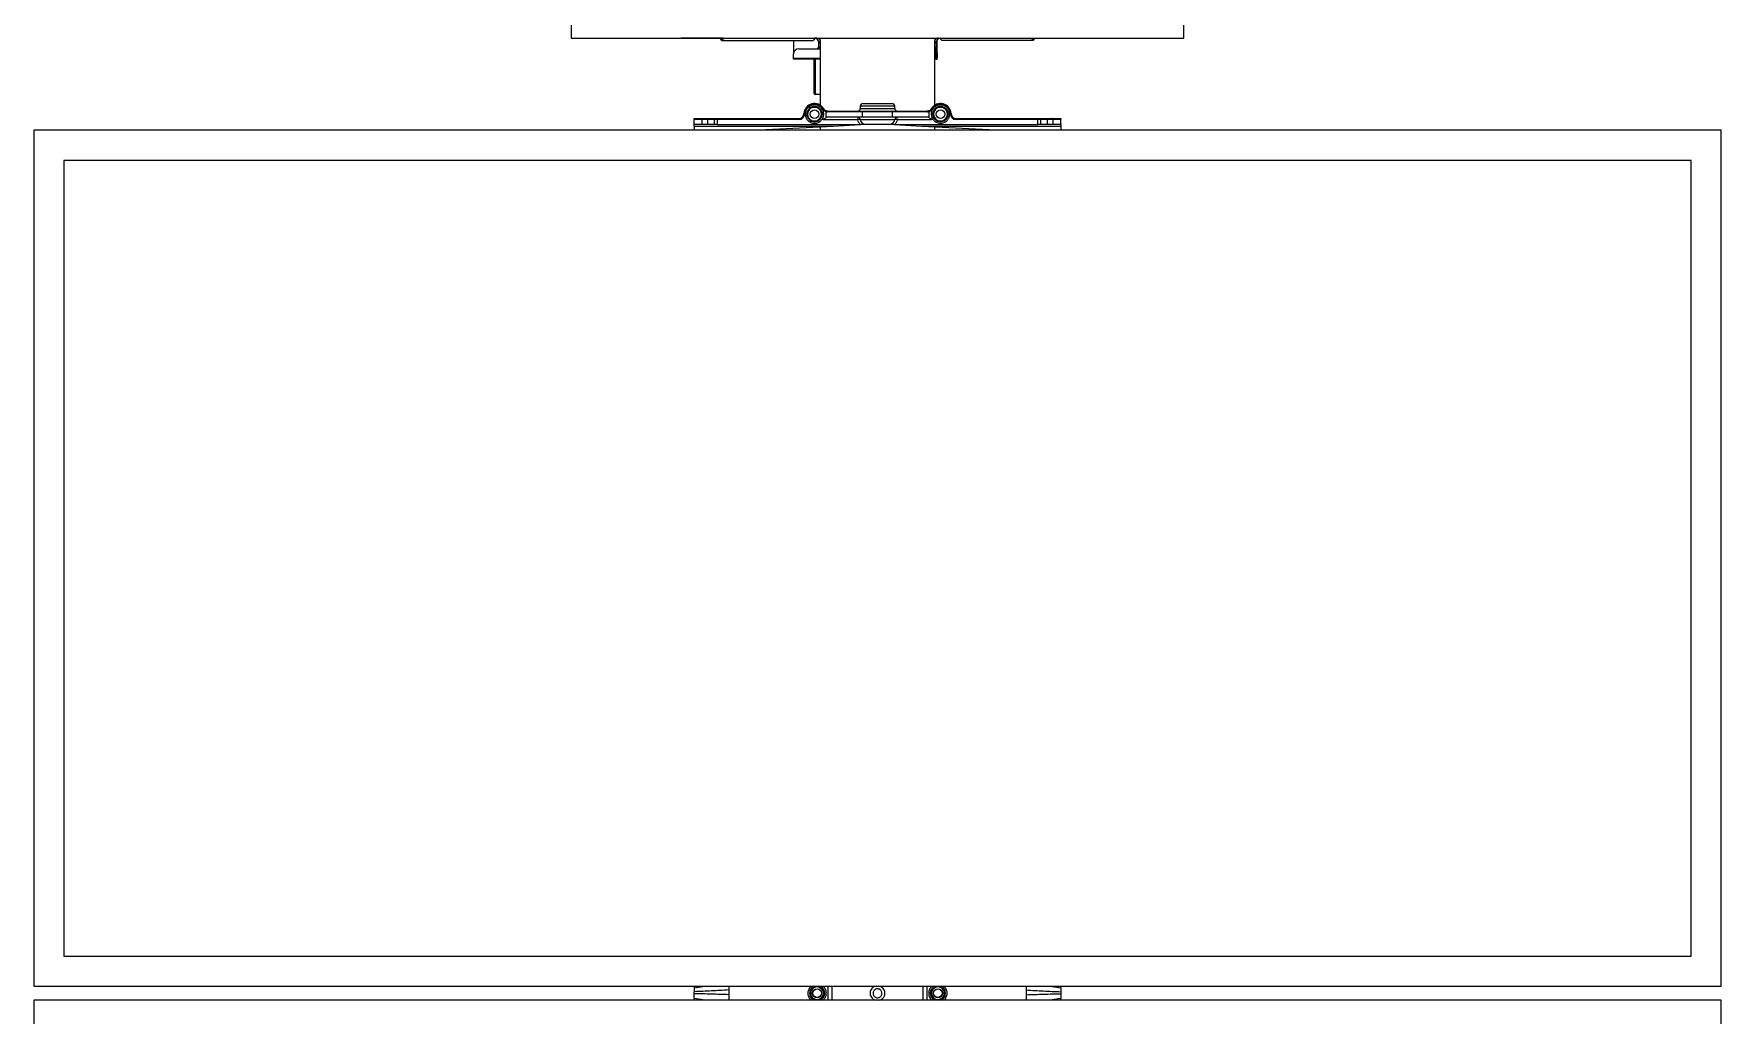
# Model space of a CAD drawing. Header units: inches. Extents: x -1851 to 6314, y -1304 to 4687.
# Drawn here: x -1850.6 to -1761.1, y 541.2 to 593.3 of the extents above; entities that cross this region are included whole.
import ezdxf

# ---------------------------------------------------------------- set-up
doc = ezdxf.new("R2010")
doc.units = ezdxf.units.IN
doc.header["$MEASUREMENT"] = 0
doc.layers.add('E-ARRY-TABL', color=9, linetype='Continuous')

msp = doc.modelspace()

# ---------------------------------------------------------------- linework, layer by layer
at = {"layer": 'E-ARRY-TABL'}
for p, q in [((-1822.11093, 608.87026), (-1822.11093, 593.07719)), ((-1789.60926, 593.07719), (-1789.60926, 608.87026)), ((-1822.11093, 593.07719), (-1789.60926, 593.07719)), ((-1816.31192, 593.07719), (-1816.28581, 593.0757)), ((-1814.09119, 593.0757), (-1816.28581, 593.0757)), ((-1814.11688, 592.95668), (-1809.28066, 592.95668)), ((-1814.09119, 593.07719), (-1814.09119, 593.0757)), ((-1814.04037, 593.0757), (-1814.09119, 593.0757)), ((-1814.04037, 593.07719), (-1814.04037, 593.0757)), ((-1814.04037, 593.0757), (-1809.20415, 593.0757)), ((-1810.31304, 592.95668), (-1810.31304, 592.23252)), ((-1809.13729, 593.0757), (-1809.20415, 593.0757)), ((-1808.90435, 592.84681), (-1808.97869, 592.84681)), ((-1808.97869, 592.82392), (-1808.97869, 592.84681)), ((-1808.97869, 592.82392), (-1808.90435, 592.82392)), ((-1808.97751, 592.59504), (-1808.97751, 592.784)), ((-1808.93251, 592.99801), (-1808.93251, 593.07719)), ((-1808.90435, 592.82392), (-1808.90435, 592.84681)), ((-1808.90435, 592.82392), (-1808.90427, 592.784)), ((-1808.90427, 592.784), (-1808.90427, 593.07719)), ((-1808.90427, 592.784), (-1808.90427, 592.59504)), ((-1802.81593, 593.07719), (-1802.81593, 592.784)), ((-1802.81593, 592.784), (-1802.81585, 592.82392)), ((-1802.81593, 592.59504), (-1802.81593, 592.784)), ((-1802.7415, 592.85114), (-1802.81585, 592.85114)), ((-1802.81585, 592.85114), (-1802.81585, 592.82392)), ((-1802.81585, 592.82392), (-1802.7415, 592.82392)), ((-1802.78769, 593.07719), (-1802.78769, 593.00235)), ((-1802.74268, 592.784), (-1802.74268, 592.59504)), ((-1802.7415, 592.85114), (-1802.7415, 592.82392)), ((-1802.68706, 592.29981), (-1802.68706, 592.9886)), ((-1802.43953, 592.96101), (-1797.60331, 592.96101)), ((-1810.31304, 592.01948), (-1810.31304, 592.23252)), ((-1810.31304, 591.95786), (-1810.31304, 592.01948)), ((-1810.31304, 592.01948), (-1808.90427, 592.01948)), ((-1808.90427, 591.95786), (-1810.31304, 591.95786)), ((-1810.03837, 592.50718), (-1808.90427, 592.50718)), ((-1809.22333, 590.14688), (-1809.22333, 591.95786)), ((-1809.16171, 591.95786), (-1809.16171, 590.14688)), ((-1809.04461, 592.51041), (-1809.05648, 592.51041)), ((-1809.04461, 592.51041), (-1809.01761, 592.51041)), ((-1809.02695, 592.54388), (-1809.03881, 592.54388)), ((-1808.90427, 592.59504), (-1808.97751, 592.59504)), ((-1808.97751, 592.50718), (-1808.97751, 592.59504)), ((-1808.90427, 592.59504), (-1808.90427, 589.52126)), ((-1802.81593, 589.52126), (-1802.81593, 592.59504)), ((-1802.74268, 592.59504), (-1802.81593, 592.59504)), ((-1802.81593, 592.50718), (-1802.75344, 592.50718)), ((-1802.81593, 592.01948), (-1802.75344, 592.01948)), ((-1802.75344, 591.95786), (-1802.81593, 591.95786)), ((-1802.75344, 592.50718), (-1802.75344, 592.01948)), ((-1802.75344, 592.09273), (-1802.74287, 592.09273)), ((-1802.74869, 592.02515), (-1802.75344, 592.02515)), ((-1802.75344, 592.01948), (-1802.75344, 591.95786)), ((-1802.75344, 592.01367), (-1802.68706, 592.01367)), ((-1802.75344, 591.95786), (-1802.68706, 591.95786)), ((-1802.74869, 592.0625), (-1802.74869, 592.02515)), ((-1802.74869, 592.02515), (-1802.74287, 592.02515)), ((-1802.74287, 592.29981), (-1802.74287, 592.59504)), ((-1802.74287, 592.29981), (-1802.68706, 592.29981)), ((-1802.74287, 592.02515), (-1802.74287, 592.29981)), ((-1802.68706, 592.02515), (-1802.74287, 592.02515)), ((-1802.68706, 592.29981), (-1802.68706, 592.02515)), ((-1802.68706, 591.95786), (-1802.68706, 592.01367)), ((-1809.22333, 590.14688), (-1809.16171, 590.14688)), ((-1809.22333, 590.14093), (-1809.22333, 590.14688)), ((-1809.16752, 590.14093), (-1809.22333, 590.14093)), ((-1809.16752, 590.14688), (-1809.16752, 590.14093)), ((-1809.15009, 590.14688), (-1809.16171, 590.14688)), ((-1809.16171, 590.13512), (-1809.16171, 590.07931)), ((-1809.15009, 590.13512), (-1809.16171, 590.13512)), ((-1809.15009, 590.07931), (-1809.16171, 590.07931)), ((-1809.15009, 590.14688), (-1809.15009, 590.07931)), ((-1808.90427, 590.07931), (-1809.15009, 590.07931)), ((-1809.53539, 589.22066), (-1809.53483, 589.24759)), ((-1809.53483, 589.24759), (-1809.49797, 589.26786)), ((-1809.23692, 589.4114), (-1809.1937, 589.43517)), ((-1809.1937, 589.43517), (-1809.15771, 589.41338)), ((-1808.88372, 589.24747), (-1808.86068, 589.23352)), ((-1808.86068, 589.23352), (-1808.86156, 589.19147)), ((-1808.7621, 589.31402), (-1808.72302, 589.33785)), ((-1808.73703, 589.27855), (-1808.70153, 589.30745)), ((-1808.73703, 589.20051), (-1808.73703, 589.27855)), ((-1808.6051, 589.17335), (-1808.6051, 588.8471)), ((-1808.4885, 589.20617), (-1806.62531, 589.20617)), ((-1806.77564, 589.46938), (-1806.77564, 589.3435)), ((-1804.94456, 589.46938), (-1806.77564, 589.46938)), ((-1806.77564, 589.3435), (-1804.94456, 589.3435)), ((-1806.63831, 589.60671), (-1805.08189, 589.60671)), ((-1806.62531, 589.20617), (-1805.09489, 589.20617)), ((-1805.09489, 589.20617), (-1803.23169, 589.20617)), ((-1804.94456, 589.3435), (-1804.94456, 589.46938)), ((-1803.1151, 588.8471), (-1803.1151, 589.17335)), ((-1802.98316, 589.27855), (-1803.01867, 589.30745)), ((-1802.95809, 589.31402), (-1802.99718, 589.33785)), ((-1802.98316, 589.27855), (-1802.98316, 589.20051)), ((-1815.58771, 588.75984), (-1815.58771, 588.80562)), ((-1815.58771, 588.80562), (-1815.12988, 588.80562)), ((-1815.15848, 588.75984), (-1815.58771, 588.75984)), ((-1815.58771, 588.48518), (-1815.58771, 588.75984)), ((-1815.15848, 588.48518), (-1815.58771, 588.48518)), ((-1815.58771, 588.39362), (-1815.58771, 588.48518)), ((-1808.20574, 588.39362), (-1815.58771, 588.39362)), ((-1815.58771, 588.39362), (-1815.58771, 588.18763)), ((-1815.15848, 588.48518), (-1815.15848, 588.75984)), ((-1814.87251, 588.75984), (-1815.15848, 588.75984)), ((-1814.87251, 588.48518), (-1815.15848, 588.48518)), ((-1815.12988, 588.80562), (-1814.90111, 588.80562)), ((-1814.90111, 588.80562), (-1814.53458, 588.80562)), ((-1814.87251, 588.75984), (-1814.87251, 588.48518)), ((-1814.50598, 588.75984), (-1814.87251, 588.75984)), ((-1814.50598, 588.48518), (-1814.87251, 588.48518)), ((-1814.53458, 588.80562), (-1814.363, 588.80562)), ((-1814.50598, 588.48518), (-1814.50598, 588.75984)), ((-1814.363, 588.75984), (-1814.50598, 588.75984)), ((-1814.363, 588.48518), (-1814.50598, 588.48518)), ((-1814.363, 588.75984), (-1814.363, 588.80562)), ((-1814.363, 588.80562), (-1810.03654, 588.80562)), ((-1814.363, 588.75984), (-1814.363, 588.48518)), ((-1810.03654, 588.75984), (-1814.363, 588.75984)), ((-1814.363, 588.48518), (-1806.77173, 588.48518)), ((-1808.20574, 588.39362), (-1812.13639, 588.18763)), ((-1810.03654, 588.75984), (-1810.03654, 588.80562)), ((-1809.71637, 589.06711), (-1809.76211, 589.06899)), ((-1809.54295, 588.85837), (-1809.54208, 588.90042)), ((-1809.51991, 588.84442), (-1809.54295, 588.85837)), ((-1809.20994, 588.65673), (-1809.24592, 588.67851)), ((-1809.16672, 588.68049), (-1809.20994, 588.65673)), ((-1808.8688, 588.8443), (-1808.90427, 588.8248)), ((-1808.90427, 588.35702), (-1808.90427, 588.18763)), ((-1808.86824, 588.87123), (-1808.8688, 588.8443)), ((-1808.73703, 588.7484), (-1808.73703, 588.89138)), ((-1806.90071, 588.7484), (-1808.73703, 588.7484)), ((-1806.65169, 589.16039), (-1808.51489, 589.16039)), ((-1806.65169, 588.88573), (-1808.46974, 588.88573)), ((-1806.46477, 588.48486), (-1808.20574, 588.39362)), ((-1806.90071, 588.88518), (-1806.90071, 588.7484)), ((-1806.77654, 588.76422), (-1806.90071, 588.7484)), ((-1806.77671, 588.76556), (-1804.94348, 588.76556)), ((-1805.0685, 589.16039), (-1806.65169, 589.16039)), ((-1806.65169, 588.88573), (-1806.65169, 589.16039)), ((-1805.0685, 588.88573), (-1806.65169, 588.88573)), ((-1805.2614, 588.48518), (-1806.45879, 588.48518)), ((-1803.51445, 588.39362), (-1805.25542, 588.48486)), ((-1805.0685, 588.88573), (-1805.0685, 589.16039)), ((-1803.20531, 589.16039), (-1805.0685, 589.16039)), ((-1803.25046, 588.88573), (-1805.0685, 588.88573)), ((-1804.94846, 588.48518), (-1797.3572, 588.48518)), ((-1804.81949, 588.7484), (-1804.94365, 588.76422)), ((-1804.81949, 588.7484), (-1804.81949, 588.88518)), ((-1802.98316, 588.7484), (-1804.81949, 588.7484)), ((-1796.13248, 588.39362), (-1803.51445, 588.39362)), ((-1799.5838, 588.18763), (-1803.51445, 588.39362)), ((-1802.98316, 588.89138), (-1802.98316, 588.7484)), ((-1802.81593, 588.18763), (-1802.81593, 588.35702)), ((-1802.00382, 589.06711), (-1801.95808, 589.06899)), ((-1801.68365, 588.75984), (-1801.68365, 588.80562)), ((-1801.68365, 588.80562), (-1797.3572, 588.80562)), ((-1797.3572, 588.75984), (-1801.68365, 588.75984)), ((-1797.3572, 588.75984), (-1797.3572, 588.80562)), ((-1797.3572, 588.80562), (-1797.18562, 588.80562)), ((-1797.3572, 588.48518), (-1797.3572, 588.75984)), ((-1797.21421, 588.75984), (-1797.3572, 588.75984)), ((-1797.21421, 588.48518), (-1797.3572, 588.48518)), ((-1797.21421, 588.75984), (-1797.21421, 588.48518)), ((-1796.84768, 588.75984), (-1797.21421, 588.75984)), ((-1796.84768, 588.48518), (-1797.21421, 588.48518)), ((-1797.18562, 588.80562), (-1796.81908, 588.80562)), ((-1796.84768, 588.48518), (-1796.84768, 588.75984)), ((-1796.56171, 588.75984), (-1796.84768, 588.75984)), ((-1796.56171, 588.48518), (-1796.84768, 588.48518)), ((-1796.81908, 588.80562), (-1796.59031, 588.80562)), ((-1796.59031, 588.80562), (-1796.13248, 588.80562)), ((-1796.56171, 588.75984), (-1796.56171, 588.48518)), ((-1796.13248, 588.75984), (-1796.56171, 588.75984)), ((-1796.13248, 588.48518), (-1796.56171, 588.48518)), ((-1796.13248, 588.80562), (-1796.13248, 588.75984)), ((-1796.13248, 588.48518), (-1796.13248, 588.75984)), ((-1796.13248, 588.48518), (-1796.13248, 588.39362)), ((-1796.13248, 588.39362), (-1796.13248, 588.18763)), ((-1761.09018, 588.18763), (-1850.63001, 588.18763)), ((-1850.63001, 588.18763), (-1850.63001, 542.77684)), ((-1761.09018, 542.77684), (-1761.09018, 588.18763)), ((-1849.02781, 586.58543), (-1849.02781, 544.37903)), ((-1762.69238, 586.58543), (-1849.02781, 586.58543)), ((-1762.69238, 544.37903), (-1762.69238, 586.58543)), ((-1849.02781, 544.37903), (-1762.69238, 544.37903)), ((-1850.63001, 542.77684), (-1761.09018, 542.77684)), ((-1815.58771, 542.69721), (-1815.00166, 542.77684)), ((-1809.39852, 542.76886), (-1809.38976, 542.77684)), ((-1809.02384, 542.77684), (-1808.89526, 542.70222)), ((-1808.88596, 542.77684), (-1808.85999, 542.763)), ((-1802.98737, 542.77106), (-1802.98098, 542.77684)), ((-1796.71853, 542.77684), (-1796.13248, 542.69721)), ((-1850.63001, 542.0444), (-1850.63001, 496.63361)), ((-1761.09018, 542.0444), (-1850.63001, 542.0444)), ((-1815.00094, 542.0444), (-1815.58771, 542.12403)), ((-1808.73045, 542.05238), (-1808.73921, 542.0444)), ((-1802.83424, 542.0444), (-1802.86252, 542.0596)), ((-1802.69619, 542.04316), (-1802.82685, 542.12014)), ((-1802.32405, 542.05018), (-1802.33043, 542.0444)), ((-1796.13248, 542.12403), (-1796.71926, 542.0444)), ((-1761.09018, 496.63361), (-1761.09018, 542.0444))]:
    msp.add_line(p, q, dxfattribs=at)
for points in [[(-1814.19338, 593.07719), (-1814.19338, 593.0757), (-1814.18756, 593.03015), (-1814.17098, 592.99154), (-1814.14616, 592.96574), (-1814.11688, 592.95668), (-1814.0876, 592.96574), (-1814.06278, 592.99154), (-1814.0462, 593.03015), (-1814.04037, 593.0757), (-1814.04037, 593.0757)], [(-1814.1463, 593.0757), (-1814.14619, 593.07171), (-1814.14236, 593.05281), (-1814.13376, 593.0382), (-1814.12199, 593.03061), (-1814.10926, 593.03148), (-1814.09797, 593.04063), (-1814.09021, 593.05635), (-1814.08745, 593.0757), (-1814.08745, 593.0757)], [(-1809.20415, 593.0757), (-1809.20998, 593.03015), (-1809.22656, 592.99154), (-1809.25138, 592.96574), (-1809.28066, 592.95668)], [(-1802.43953, 592.96101), (-1802.46881, 592.97007), (-1802.49363, 592.99587), (-1802.51021, 593.03448), (-1802.51602, 593.07719)], [(-1797.6798, 593.07719), (-1797.67399, 593.03448), (-1797.65741, 592.99587), (-1797.63259, 592.97007), (-1797.60331, 592.96101), (-1797.57404, 592.97007), (-1797.54922, 592.99587), (-1797.53263, 593.03448), (-1797.52683, 593.07719)], [(-1797.63268, 593.07719), (-1797.62998, 593.06068), (-1797.62223, 593.04496), (-1797.61093, 593.03581), (-1797.5982, 593.03495), (-1797.58644, 593.04253), (-1797.57783, 593.05714), (-1797.574, 593.07604), (-1797.57395, 593.07719)], [(-1809.03881, 592.54388), (-1809.00505, 592.56504), (-1808.97751, 592.57984)], [(-1808.97751, 592.57372), (-1808.99319, 592.56504), (-1809.02695, 592.54388)], [(-1809.01054, 592.5238), (-1808.97829, 592.54401), (-1808.97751, 592.54446)], [(-1808.6051, 589.17335), (-1808.6026, 589.18292), (-1808.59899, 589.19204), (-1808.59443, 589.20029), (-1808.58914, 589.20728), (-1808.58336, 589.21268), (-1808.57736, 589.21625), (-1808.57142, 589.2178), (-1808.56582, 589.21727)], [(-1808.51489, 589.16039), (-1808.51438, 589.16932), (-1808.51288, 589.17791), (-1808.51044, 589.18582), (-1808.50716, 589.19276), (-1808.50316, 589.19845), (-1808.4986, 589.20268), (-1808.49365, 589.20529), (-1808.4885, 589.20617)], [(-1806.65169, 589.16039), (-1806.65119, 589.16932), (-1806.64968, 589.17791), (-1806.64725, 589.18582), (-1806.64396, 589.19276), (-1806.63997, 589.19845), (-1806.6354, 589.20268), (-1806.63045, 589.20529), (-1806.62531, 589.20617)], [(-1805.0685, 589.16039), (-1805.06901, 589.16932), (-1805.07051, 589.17791), (-1805.07295, 589.18582), (-1805.07623, 589.19276), (-1805.08023, 589.19845), (-1805.08479, 589.20268), (-1805.08974, 589.20529), (-1805.09489, 589.20617)], [(-1803.20531, 589.16039), (-1803.20581, 589.16932), (-1803.20731, 589.17791), (-1803.20975, 589.18582), (-1803.21303, 589.19276), (-1803.21703, 589.19845), (-1803.22159, 589.20268), (-1803.22654, 589.20529), (-1803.23169, 589.20617)], [(-1803.1151, 589.17335), (-1803.11759, 589.18292), (-1803.1212, 589.19204), (-1803.12576, 589.20029), (-1803.13105, 589.20728), (-1803.13684, 589.21268), (-1803.14284, 589.21625), (-1803.14877, 589.2178), (-1803.15437, 589.21727)], [(-1815.15848, 588.75984), (-1815.15793, 588.76877), (-1815.1563, 588.77736), (-1815.15366, 588.78527), (-1815.15011, 588.79221), (-1815.14577, 588.7979), (-1815.14083, 588.80213), (-1815.13546, 588.80474), (-1815.12988, 588.80562)], [(-1814.87251, 588.75984), (-1814.87306, 588.76877), (-1814.87469, 588.77736), (-1814.87733, 588.78527), (-1814.88089, 588.79221), (-1814.88522, 588.7979), (-1814.89017, 588.80213), (-1814.89553, 588.80474), (-1814.90111, 588.80562)], [(-1814.50598, 588.75984), (-1814.50653, 588.76877), (-1814.50816, 588.77736), (-1814.5108, 588.78527), (-1814.51436, 588.79221), (-1814.51869, 588.7979), (-1814.52363, 588.80213), (-1814.529, 588.80474), (-1814.53458, 588.80562)], [(-1797.21421, 588.75984), (-1797.21366, 588.76877), (-1797.21204, 588.77736), (-1797.20939, 588.78527), (-1797.20584, 588.79221), (-1797.2015, 588.7979), (-1797.19656, 588.80213), (-1797.1912, 588.80474), (-1797.18562, 588.80562)], [(-1796.84768, 588.75984), (-1796.84713, 588.76877), (-1796.8455, 588.77736), (-1796.84286, 588.78527), (-1796.8393, 588.79221), (-1796.83497, 588.7979), (-1796.83003, 588.80213), (-1796.82466, 588.80474), (-1796.81908, 588.80562)], [(-1796.56171, 588.75984), (-1796.56226, 588.76877), (-1796.56389, 588.77736), (-1796.56653, 588.78527), (-1796.57009, 588.79221), (-1796.57442, 588.7979), (-1796.57936, 588.80213), (-1796.58473, 588.80474), (-1796.59031, 588.80562)]]:
    msp.add_lwpolyline(points, dxfattribs=at)
for centre, radius in [((-1809.20182, 589.04595), 0.22889), ((-1802.51837, 589.04595), 0.22889), ((-1809.06449, 542.41062), 0.24051), ((-1809.06449, 542.41062), 0.22889), ((-1802.65571, 542.41062), 0.24051), ((-1802.65571, 542.41062), 0.22889)]:
    msp.add_circle(centre, radius, dxfattribs=at)
for centre, radius, start, end in [((-1810.03837, 592.23252), 0.27466, 90, 180), ((-1809.01602, 592.51046), 0.04045, 124.2905746, 180.0673651), ((-1809.00416, 592.51046), 0.04045, 124.2905746, 180.0673651), ((-1809.07774, 592.48563), 0.07728, 29.5936611, 48.9117726), ((-1809.00142, 592.51043), 0.01618, 124.2905746, 180.0673651), ((-1802.82174, 592.09273), 0.07906, 329.7602805, 356.003276), ((-1809.16171, 590.14093), 0.06163, 180, 270), ((-1809.16171, 590.14093), 0.00581, 180, 270), ((-1809.20182, 589.04595), 0.56077, 31.3690138, 177.6447156), ((-1809.20182, 589.04595), 0.51499, 31.3690138, 177.6447156), ((-1809.20182, 589.04595), 0.48981, 154.4295675, 165.6795675), ((-1809.20182, 589.04595), 0.48981, 143.1795675, 154.4295675), ((-1809.20182, 589.04595), 0.40742, 126.8738017, 175.3985356), ((-1809.20182, 589.04595), 0.48981, 131.9295675, 143.1795675), ((-1809.20182, 589.04595), 0.36622, 151.4314304, 211.4314304), ((-1809.20182, 589.04595), 0.48981, 120.6795675, 131.9295675), ((-1809.20182, 589.04595), 0.36622, 91.4314304, 151.4314304), ((-1809.20182, 589.04595), 0.48981, 109.4295675, 120.6795675), ((-1809.20182, 589.04595), 0.40742, 67.037025, 115.183735), ((-1809.20182, 589.04595), 0.48981, 98.1795675, 109.4295675), ((-1809.20182, 589.04595), 0.48981, 86.9295675, 98.1795675), ((-1809.20182, 589.04595), 0.36622, 31.4314304, 91.4314304), ((-1809.20182, 589.04595), 0.48981, 75.6795675, 86.9295675), ((-1809.20182, 589.04595), 0.48981, 64.4295675, 75.6795675), ((-1809.20182, 589.04595), 0.48981, 53.1795675, 64.4295675), ((-1809.20182, 589.04595), 0.40742, 7.2707127, 56.5342183), ((-1809.20182, 589.04595), 0.48981, 41.9295675, 53.1795675), ((-1809.20182, 589.04595), 0.36622, 331.4314304, 31.4314304), ((-1809.20182, 589.04595), 0.48981, 30.6795675, 41.9295675), ((-1809.20182, 589.04595), 0.48981, 19.4295675, 30.6795675), ((-1808.4885, 589.48083), 0.32044, 211.3690138, 219.1415928), ((-1809.20182, 589.04595), 0.48981, 8.1795675, 19.4295675), ((-1808.4885, 589.48083), 0.27466, 211.3690138, 219.1415928), ((-1808.51489, 589.48083), 0.32044, 253.6491279, 270), ((-1808.4885, 589.48083), 0.27466, 253.6491279, 270), ((-1806.91297, 589.3435), 0.13733, 270, 0), ((-1806.63831, 589.46938), 0.13733, 90, 180), ((-1805.08189, 589.46938), 0.13733, 0, 90), ((-1804.80723, 589.3435), 0.13733, 180, 270), ((-1803.23169, 589.48083), 0.27466, 270, 286.3508721), ((-1803.20531, 589.48083), 0.32044, 270, 286.3508721), ((-1803.23169, 589.48083), 0.27466, 320.8584072, 328.6309862), ((-1802.51837, 589.04595), 0.48981, 163.125, 174.375), ((-1802.51837, 589.04595), 0.56077, 2.3552844, 148.6309862), ((-1802.51837, 589.04595), 0.48981, 151.875, 163.125), ((-1803.23169, 589.48083), 0.32044, 320.8584072, 328.6309862), ((-1802.51837, 589.04595), 0.51499, 2.3552844, 148.6309862), ((-1802.51837, 589.04595), 0.48981, 140.625, 151.875), ((-1802.51837, 589.04595), 0.40742, 126.7516669, 177.1400168), ((-1802.51837, 589.04595), 0.48981, 129.375, 140.625), ((-1802.51837, 589.04595), 0.36622, 151.2557501, 211.2557501), ((-1802.51837, 589.04595), 0.36622, 91.2557501, 151.2557501), ((-1802.51837, 589.04595), 0.48981, 118.125, 129.375), ((-1802.51837, 589.04595), 0.48981, 106.875, 118.125), ((-1802.51837, 589.04595), 0.40742, 90, 115.2743897), ((-1802.51837, 589.04595), 0.48981, 95.625, 106.875), ((-1802.51837, 589.04595), 0.48981, 84.375, 95.625), ((-1802.51837, 589.04595), 0.36622, 31.2557501, 91.2557501), ((-1802.51837, 589.04595), 0.40742, 65.7900849, 90), ((-1802.51837, 589.04595), 0.48981, 73.125, 84.375), ((-1802.51837, 589.04595), 0.48981, 61.875, 73.125), ((-1802.51837, 589.04595), 0.48981, 50.625, 61.875), ((-1802.51837, 589.04595), 0.40742, 7.6164292, 54.814168), ((-1802.51837, 589.04595), 0.48981, 39.375, 50.625), ((-1802.51837, 589.04595), 0.36622, 331.2557501, 31.2557501), ((-1802.51837, 589.04595), 0.48981, 28.125, 39.375), ((-1802.51837, 589.04595), 0.48981, 16.875, 28.125), ((-1802.51837, 589.04595), 0.48981, 5.625, 16.875), ((-1810.03654, 589.08028), 0.27466, 270, 357.6447156), ((-1810.03654, 589.08028), 0.32044, 270, 357.6447156), ((-1809.20182, 589.04595), 0.48981, 176.9295675, 188.1795675), ((-1809.20182, 589.04595), 0.48981, 165.6795675, 176.9295675), ((-1809.20182, 589.04595), 0.48981, 188.1795675, 199.4295675), ((-1809.20182, 589.04595), 0.48981, 199.4295675, 210.6795675), ((-1809.20182, 589.04595), 0.48981, 210.6795675, 221.9295675), ((-1809.20182, 589.04595), 0.40742, 186.8590646, 237.2284647), ((-1809.20182, 589.04595), 0.48981, 221.9295675, 233.1795675), ((-1809.20182, 589.04595), 0.36622, 211.4314304, 271.4314304), ((-1809.20182, 589.04595), 0.48981, 233.1795675, 244.4295675), ((-1809.20182, 589.04595), 0.48981, 244.4295675, 255.6795675), ((-1809.20182, 589.04595), 0.40742, 247.9109617, 294.9737153), ((-1809.20182, 589.04595), 0.48981, 255.6795675, 266.9295675), ((-1809.20182, 589.04595), 0.48981, 266.9295675, 278.1795675), ((-1809.20182, 589.04595), 0.36622, 271.4314304, 331.4314304), ((-1809.20182, 589.04595), 0.48981, 278.1795675, 289.4295675), ((-1809.20182, 589.04595), 0.48981, 289.4295675, 300.6795675), ((-1809.20182, 589.04595), 0.40742, 305.7599509, 355.7674923), ((-1809.20182, 589.04595), 0.48981, 300.6795675, 311.9295675), ((-1809.20182, 589.04595), 0.48981, 311.9295675, 323.1795675), ((-1809.20182, 589.04595), 0.48981, 323.1795675, 334.4295675), ((-1809.20182, 589.04595), 0.48981, 334.4295675, 345.6795675), ((-1809.20182, 589.04595), 0.48981, 345.6795675, 356.9295675), ((-1809.20182, 589.04595), 0.48981, 356.9295675, 8.1795675), ((-1806.91297, 588.7484), 0.13733, 7.1807558, 90), ((-1806.45879, 588.80562), 0.32044, 187.1807558, 270), ((-1805.2614, 588.80562), 0.32044, 270, 352.8192442), ((-1804.80723, 588.7484), 0.13733, 90, 172.8192442), ((-1802.51837, 589.04595), 0.48981, 174.375, 185.625), ((-1802.51837, 589.04595), 0.48981, 185.625, 196.875), ((-1802.51837, 589.04595), 0.48981, 196.875, 208.125), ((-1802.51837, 589.04595), 0.48981, 208.125, 219.375), ((-1802.51837, 589.04595), 0.40742, 187.7350284, 234.7859231), ((-1802.51837, 589.04595), 0.48981, 219.375, 230.625), ((-1802.51837, 589.04595), 0.36622, 211.2557501, 271.2557501), ((-1802.51837, 589.04595), 0.48981, 230.625, 241.875), ((-1802.51837, 589.04595), 0.48981, 241.875, 253.125), ((-1802.51837, 589.04595), 0.40742, 245.3568824, 295.655907), ((-1802.51837, 589.04595), 0.48981, 253.125, 264.375), ((-1802.51837, 589.04595), 0.48981, 264.375, 275.625), ((-1802.51837, 589.04595), 0.36622, 271.2557501, 331.2557501), ((-1802.51837, 589.04595), 0.48981, 275.625, 286.875), ((-1802.51837, 589.04595), 0.48981, 286.875, 298.125), ((-1802.51837, 589.04595), 0.48981, 298.125, 309.375), ((-1802.51837, 589.04595), 0.40742, 307.1519395, 356.1897251), ((-1802.51837, 589.04595), 0.48981, 309.375, 320.625), ((-1802.51837, 589.04595), 0.48981, 320.625, 331.875), ((-1802.51837, 589.04595), 0.48981, 331.875, 343.125), ((-1802.51837, 589.04595), 0.48981, 343.125, 354.375), ((-1802.51837, 589.04595), 0.48981, 354.375, 5.625), ((-1801.68365, 589.08028), 0.32044, 182.3552844, 270), ((-1801.68365, 589.08028), 0.27466, 182.3552844, 270), ((-1809.06449, 542.41062), 0.48981, 155.4975613, 166.7475613), ((-1809.06449, 542.41062), 0.48981, 144.2475613, 155.4975613), ((-1809.06449, 542.41062), 0.40742, 115.9892336, 244.0107664), ((-1809.06449, 542.41062), 0.48981, 132.9975613, 144.2475613), ((-1809.06449, 542.41062), 0.33715, 119.8725613, 179.8725613), ((-1809.06449, 542.41062), 0.33715, 59.8725613, 119.8725613), ((-1809.06449, 542.41062), 0.33715, 359.8725613, 59.8725613), ((-1809.06449, 542.41062), 0.40742, 295.9892336, 59.8725613), ((-1809.06449, 542.41062), 0.48981, 42.9975613, 48.3883908), ((-1809.06449, 542.41062), 0.48981, 31.7475613, 42.9975613), ((-1809.06449, 542.41062), 0.48981, 20.4975613, 31.7475613), ((-1802.65571, 542.41062), 0.48981, 155.1184959, 166.3684959), ((-1802.65571, 542.41062), 0.48981, 143.8684959, 155.1184959), ((-1802.65571, 542.41062), 0.40742, 115.9892336, 239.4934959), ((-1802.65571, 542.41062), 0.48981, 132.6184959, 143.8684959), ((-1802.65571, 542.41062), 0.33715, 119.4934959, 179.4934959), ((-1802.65571, 542.41062), 0.33715, 59.4934959, 119.4934959), ((-1802.65571, 542.41062), 0.33715, 359.4934959, 59.4934959), ((-1802.65571, 542.41062), 0.40742, 295.9892336, 64.0107664), ((-1802.65571, 542.41062), 0.48981, 42.6184959, 48.3883908), ((-1802.65571, 542.41062), 0.48981, 31.3684959, 42.6184959), ((-1802.65571, 542.41062), 0.48981, 20.1184959, 31.3684959), ((-1809.06449, 542.41062), 0.48981, 177.9975613, 189.2475613), ((-1809.06449, 542.41062), 0.48981, 166.7475613, 177.9975613), ((-1809.06449, 542.41062), 0.48981, 189.2475613, 200.4975613), ((-1809.06449, 542.41062), 0.48981, 200.4975613, 211.7475613), ((-1809.06449, 542.41062), 0.48981, 211.7475613, 222.9975613), ((-1809.06449, 542.41062), 0.48981, 222.9975613, 228.3883908), ((-1809.06449, 542.41062), 0.33715, 179.8725613, 239.8725613), ((-1809.06449, 542.41062), 0.33715, 239.8725613, 299.8725613), ((-1809.06449, 542.41062), 0.33715, 299.8725613, 359.8725613), ((-1809.06449, 542.41062), 0.48981, 312.9975613, 324.2475613), ((-1809.06449, 542.41062), 0.48981, 324.2475613, 335.4975613), ((-1809.06449, 542.41062), 0.48981, 335.4975613, 346.7475613), ((-1809.06449, 542.41062), 0.48981, 9.2475613, 20.4975613), ((-1809.06449, 542.41062), 0.48981, 346.7475613, 357.9975613), ((-1809.06449, 542.41062), 0.48981, 357.9975613, 9.2475613), ((-1802.65571, 542.41062), 0.48981, 177.6184959, 188.8684959), ((-1802.65571, 542.41062), 0.48981, 166.3684959, 177.6184959), ((-1802.65571, 542.41062), 0.48981, 188.8684959, 200.1184959), ((-1802.65571, 542.41062), 0.48981, 200.1184959, 211.3684959), ((-1802.65571, 542.41062), 0.48981, 211.3684959, 222.6184959), ((-1802.65571, 542.41062), 0.48981, 222.6184959, 228.3883908), ((-1802.65571, 542.41062), 0.33715, 179.4934959, 239.4934959), ((-1802.65571, 542.41062), 0.33715, 239.4934959, 299.4934959), ((-1802.65571, 542.41062), 0.33715, 299.4934959, 359.4934959), ((-1802.65571, 542.41062), 0.48981, 312.6184959, 323.8684959), ((-1802.65571, 542.41062), 0.48981, 323.8684959, 335.1184959), ((-1802.65571, 542.41062), 0.48981, 335.1184959, 346.3684959), ((-1802.65571, 542.41062), 0.48981, 8.8684959, 20.1184959), ((-1802.65571, 542.41062), 0.48981, 346.3684959, 357.6184959), ((-1802.65571, 542.41062), 0.48981, 357.6184959, 8.8684959)]:
    msp.add_arc(centre, radius, start, end, dxfattribs=at)
for centre, major_axis, ratio, start_param, end_param in [((-1809.25123, 592.84681), (0.27277, 0), 0.83909963, 0.09094659, 1.39744988), ((-1809.13729, 592.84681), (0.27277, 0), 0.83909963, 0.72162538, 1.57079633), ((-1802.5829, 592.85114), (0.27277, 0), 0.83909963, 1.72846286, 2.41996728), ((-1802.46896, 592.85114), (0.27277, 0), 0.83909963, 1.72846286, 3.05064606), ((-1808.46974, 588.7484), (0.19469, 0), 0.70538976, 1.57079633, 2.33958128), ((-1803.25046, 588.7484), (0.19469, 0), 0.70538976, 0.80201137, 1.57079633)]:
    msp.add_ellipse(centre, major_axis=major_axis, ratio=ratio, start_param=start_param, end_param=end_param, dxfattribs=at)
for points, knots in [([(-1808.97869, 592.84681), (-1808.97871, 592.85069), (-1808.97876, 592.85764), (-1808.97933, 592.86455), (-1808.97959, 592.8676)], [0, 0, 0, 0, 0.55821667, 1, 1, 1, 1]), ([(-1808.97751, 592.784), (-1808.97759, 592.78783), (-1808.97788, 592.80104), (-1808.97835, 592.81442), (-1808.97869, 592.82392)], [0, 0, 0, 0, 0.28998206, 1, 1, 1, 1]), ([(-1808.93251, 592.99801), (-1808.92656, 592.99041), (-1808.91219, 592.97204), (-1808.90489, 592.92571), (-1808.90438, 592.88101), (-1808.90435, 592.85193), (-1808.90435, 592.84681)], [0, 0, 0, 0, 0.20133134, 0.48619097, 0.90951622, 1, 1, 1, 1]), ([(-1802.81585, 592.85114), (-1802.81596, 592.87682), (-1802.81615, 592.91904), (-1802.80961, 592.96756), (-1802.79812, 592.99158), (-1802.78947, 593.00051), (-1802.78769, 593.00235)], [0, 0, 0, 0, 0.45093213, 0.74163589, 0.9467761, 1, 1, 1, 1]), ([(-1802.7415, 592.82392), (-1802.74157, 592.82004), (-1802.74178, 592.80666), (-1802.74231, 592.79341), (-1802.74268, 592.784)], [0, 0, 0, 0, 0.28994844, 1, 1, 1, 1]), ([(-1802.74061, 592.87193), (-1802.74091, 592.86807), (-1802.74145, 592.86116), (-1802.74149, 592.85421), (-1802.7415, 592.85114)], [0, 0, 0, 0, 0.55863002, 1, 1, 1, 1]), ([(-1809.62456, 589.03538), (-1809.60814, 589.06554), (-1809.57499, 589.12641), (-1809.54073, 589.18933), (-1809.52345, 589.22107)], [0, 0, 0, 0, 0.49545796, 1, 1, 1, 1]), ([(-1809.52345, 589.22107), (-1809.52105, 589.22548), (-1809.5029, 589.25881), (-1809.46868, 589.32165), (-1809.43788, 589.37822), (-1809.42234, 589.40677)], [0, 0, 0, 0, 0.07008577, 0.53078223, 1, 1, 1, 1]), ([(-1809.42234, 589.40677), (-1809.40459, 589.40721), (-1809.33569, 589.40893), (-1809.26411, 589.41072), (-1809.21097, 589.41205)], [0, 0, 0, 0, 0.25755135, 1, 1, 1, 1]), ([(-1809.21097, 589.41205), (-1809.19175, 589.41253), (-1809.1202, 589.41432), (-1809.05054, 589.41606), (-1808.9996, 589.41733)], [0, 0, 0, 0, 0.26863361, 1, 1, 1, 1]), ([(-1808.9996, 589.41733), (-1808.98169, 589.38803), (-1808.94555, 589.32889), (-1808.90819, 589.26776), (-1808.88934, 589.23692)], [0, 0, 0, 0, 0.49545796, 1, 1, 1, 1]), ([(-1808.88934, 589.23692), (-1808.88673, 589.23264), (-1808.86693, 589.20026), (-1808.82962, 589.1392), (-1808.79603, 589.08424), (-1808.77908, 589.05651)], [0, 0, 0, 0, 0.07008577, 0.53078223, 1, 1, 1, 1]), ([(-1808.6051, 589.17335), (-1808.61893, 589.17908), (-1808.65491, 589.19398), (-1808.7028, 589.23242), (-1808.72806, 589.26646), (-1808.73703, 589.27855)], [0, 0, 0, 0, 0.28704138, 0.74678474, 1, 1, 1, 1]), ([(-1808.70153, 589.30745), (-1808.69221, 589.29699), (-1808.66851, 589.2704), (-1808.6348, 589.2473), (-1808.59803, 589.22814), (-1808.57987, 589.22201), (-1808.56582, 589.21727)], [0, 0, 0, 0, 0.23846855, 0.60642084, 0.69554891, 1, 1, 1, 1]), ([(-1803.15437, 589.21727), (-1803.13597, 589.22383), (-1803.09968, 589.23676), (-1803.05092, 589.27111), (-1803.02737, 589.29765), (-1803.01867, 589.30745)], [0, 0, 0, 0, 0.39345855, 0.77601165, 1, 1, 1, 1]), ([(-1802.98316, 589.27855), (-1802.99156, 589.26719), (-1803.01371, 589.23722), (-1803.05983, 589.19729), (-1803.09692, 589.18122), (-1803.1151, 589.17335)], [0, 0, 0, 0, 0.23768431, 0.62655478, 1, 1, 1, 1]), ([(-1802.94114, 589.03668), (-1802.92463, 589.06679), (-1802.8913, 589.12755), (-1802.85685, 589.19037), (-1802.83946, 589.22206)], [0, 0, 0, 0, 0.49545796, 1, 1, 1, 1]), ([(-1802.83946, 589.22206), (-1802.83705, 589.22645), (-1802.8188, 589.25973), (-1802.78439, 589.32247), (-1802.75341, 589.37894), (-1802.73778, 589.40744)], [0, 0, 0, 0, 0.07008577, 0.53078223, 1, 1, 1, 1]), ([(-1802.73778, 589.40744), (-1802.72004, 589.40783), (-1802.65114, 589.40934), (-1802.57955, 589.41091), (-1802.5264, 589.41207)], [0, 0, 0, 0, 0.25755135, 1, 1, 1, 1]), ([(-1802.5264, 589.41207), (-1802.50718, 589.4125), (-1802.43563, 589.41406), (-1802.36597, 589.41559), (-1802.31502, 589.41671)], [0, 0, 0, 0, 0.26863361, 1, 1, 1, 1]), ([(-1802.31502, 589.41671), (-1802.2972, 589.38735), (-1802.26124, 589.32811), (-1802.22407, 589.26686), (-1802.20531, 589.23596)], [0, 0, 0, 0, 0.49545796, 1, 1, 1, 1]), ([(-1802.20531, 589.23596), (-1802.20271, 589.23168), (-1802.18302, 589.19923), (-1802.14589, 589.13806), (-1802.11247, 589.083), (-1802.09561, 589.05521)], [0, 0, 0, 0, 0.07008577, 0.53078223, 1, 1, 1, 1]), ([(-1809.5143, 588.85497), (-1809.51691, 588.85925), (-1809.5367, 588.89163), (-1809.57402, 588.95269), (-1809.60761, 589.00765), (-1809.62456, 589.03538)], [0, 0, 0, 0, 0.07008577, 0.53078223, 1, 1, 1, 1]), ([(-1809.40404, 588.67456), (-1809.42195, 588.70386), (-1809.45809, 588.763), (-1809.49545, 588.82413), (-1809.5143, 588.85497)], [0, 0, 0, 0, 0.49545796, 1, 1, 1, 1]), ([(-1809.40404, 588.67456), (-1809.38629, 588.67501), (-1809.3174, 588.67673), (-1809.24581, 588.67852), (-1809.19267, 588.67984)], [0, 0, 0, 0, 0.25755135, 1, 1, 1, 1]), ([(-1809.19267, 588.67984), (-1809.17345, 588.68032), (-1809.10191, 588.68211), (-1809.03225, 588.68385), (-1808.9813, 588.68513)], [0, 0, 0, 0, 0.26863361, 1, 1, 1, 1]), ([(-1808.88019, 588.87082), (-1808.88259, 588.86642), (-1808.90074, 588.83308), (-1808.93496, 588.77024), (-1808.96576, 588.71367), (-1808.9813, 588.68513)], [0, 0, 0, 0, 0.07008577, 0.53078223, 1, 1, 1, 1]), ([(-1808.77908, 589.05651), (-1808.7955, 589.02635), (-1808.82864, 588.96548), (-1808.8629, 588.90256), (-1808.88019, 588.87082)], [0, 0, 0, 0, 0.49545796, 1, 1, 1, 1]), ([(-1808.73703, 588.7484), (-1808.73686, 588.74853), (-1808.71733, 588.76365), (-1808.67174, 588.79925), (-1808.62929, 588.82973), (-1808.6051, 588.8471)], [0, 0, 0, 0, 0.00377679, 0.43232372, 1, 1, 1, 1]), ([(-1806.77173, 588.48518), (-1806.80334, 588.5226), (-1806.86827, 588.59947), (-1806.8897, 588.69789), (-1806.90071, 588.7484)], [0, 0, 0, 0, 0.48680284, 1, 1, 1, 1]), ([(-1806.43695, 588.48518), (-1806.43718, 588.48518), (-1806.47375, 588.48518), (-1806.54674, 588.48518), (-1806.65698, 588.48518), (-1806.73595, 588.48518), (-1806.77173, 588.48518)], [0, 0, 0, 0, 0.00220506, 0.35290793, 0.70681788, 1, 1, 1, 1]), ([(-1806.45279, 588.48518), (-1806.45298, 588.48518), (-1806.45697, 588.48517), (-1806.46096, 588.48502), (-1806.46477, 588.48486)], [0, 0, 0, 0, 0.0456703, 1, 1, 1, 1]), ([(-1804.94846, 588.48518), (-1804.98424, 588.48518), (-1805.06257, 588.48518), (-1805.1729, 588.48518), (-1805.24589, 588.48518), (-1805.28301, 588.48518), (-1805.28324, 588.48518)], [0, 0, 0, 0, 0.29317768, 0.6417939, 0.99779498, 1, 1, 1, 1]), ([(-1804.81949, 588.7484), (-1804.83049, 588.69789), (-1804.85192, 588.59947), (-1804.91685, 588.5226), (-1804.94846, 588.48518)], [0, 0, 0, 0, 0.51319716, 1, 1, 1, 1]), ([(-1803.1151, 588.8471), (-1803.09091, 588.82973), (-1803.04846, 588.79925), (-1803.00286, 588.76365), (-1802.98333, 588.74853), (-1802.98316, 588.7484)], [0, 0, 0, 0, 0.56767628, 0.99622321, 1, 1, 1, 1]), ([(-1802.83144, 588.85593), (-1802.83404, 588.86022), (-1802.85373, 588.89266), (-1802.89086, 588.95383), (-1802.92428, 589.00889), (-1802.94114, 589.03668)], [0, 0, 0, 0, 0.07008577, 0.53078223, 1, 1, 1, 1]), ([(-1802.72173, 588.67518), (-1802.73955, 588.70454), (-1802.77551, 588.76378), (-1802.81268, 588.82503), (-1802.83144, 588.85593)], [0, 0, 0, 0, 0.49545796, 1, 1, 1, 1]), ([(-1802.72173, 588.67518), (-1802.70399, 588.67557), (-1802.63508, 588.67708), (-1802.5635, 588.67865), (-1802.51035, 588.67982)], [0, 0, 0, 0, 0.25755135, 1, 1, 1, 1]), ([(-1802.51035, 588.67982), (-1802.49113, 588.68024), (-1802.41958, 588.68181), (-1802.34991, 588.68333), (-1802.29897, 588.68445)], [0, 0, 0, 0, 0.26863361, 1, 1, 1, 1]), ([(-1802.19729, 588.86983), (-1802.1997, 588.86544), (-1802.21795, 588.83216), (-1802.25236, 588.76942), (-1802.28334, 588.71295), (-1802.29897, 588.68445)], [0, 0, 0, 0, 0.07008577, 0.53078223, 1, 1, 1, 1]), ([(-1802.09561, 589.05521), (-1802.11212, 589.02511), (-1802.14545, 588.96434), (-1802.1799, 588.90153), (-1802.19729, 588.86983)], [0, 0, 0, 0, 0.49545796, 1, 1, 1, 1]), ([(-1815.58771, 542.77684), (-1815.58771, 542.76836), (-1815.58771, 542.72669), (-1815.58771, 542.71028), (-1815.58771, 542.69721)], [0, 0, 0, 0, 0.20325176, 1, 1, 1, 1]), ([(-1815.58771, 542.69721), (-1815.58771, 542.68228), (-1815.58771, 542.65411), (-1815.58771, 542.62213), (-1815.58771, 542.59589), (-1815.58771, 542.55244), (-1815.58771, 542.51353), (-1815.58771, 542.4912), (-1815.58771, 542.48885)], [0, 0, 0, 0, 0.33678176, 0.63541447, 0.76243525, 0.8746394, 0.98681762, 1, 1, 1, 1]), ([(-1813.75188, 542.77684), (-1813.75153, 542.76434), (-1813.75074, 542.73605), (-1813.74997, 542.6708), (-1813.74983, 542.61425), (-1813.74976, 542.58615)], [0, 0, 0, 0, 0.28487701, 0.64472297, 1, 1, 1, 1]), ([(-1809.4012, 542.60602), (-1809.37379, 542.62177), (-1809.31846, 542.65355), (-1809.26127, 542.6864), (-1809.23241, 542.70297)], [0, 0, 0, 0, 0.49545796, 1, 1, 1, 1]), ([(-1809.23241, 542.70297), (-1809.22841, 542.70527), (-1809.18499, 542.73021), (-1809.14244, 542.75465), (-1809.10382, 542.77684)], [0, 0, 0, 0, 0.09219659, 1, 1, 1, 1]), ([(-1808.89526, 542.70222), (-1808.88141, 542.69418), (-1808.82444, 542.66112), (-1808.76892, 542.6289), (-1808.72691, 542.60452)], [0, 0, 0, 0, 0.24316571, 1, 1, 1, 1]), ([(-1808.49704, 542.77684), (-1808.49683, 542.74828), (-1808.49497, 542.50415), (-1808.4963, 542.26), (-1808.49748, 542.0444)], [0, 0, 0, 0, 0.11695965, 1, 1, 1, 1]), ([(-1808.26877, 542.0444), (-1808.26796, 542.26047), (-1808.26704, 542.50462), (-1808.26851, 542.74875), (-1808.26868, 542.77684)], [0, 0, 0, 0, 0.88496735, 1, 1, 1, 1]), ([(-1805.93122, 542.77684), (-1805.95079, 542.77459), (-1806.01386, 542.76737), (-1806.10891, 542.71199), (-1806.20022, 542.61863), (-1806.25323, 542.49869), (-1806.26156, 542.36937), (-1806.22461, 542.24488), (-1806.14679, 542.14065), (-1806.047, 542.06814), (-1805.97101, 542.05158), (-1805.93808, 542.0444)], [0, 0, 0, 0, 0.05546714, 0.17874011, 0.30106824, 0.42207478, 0.54148605, 0.66055055, 0.78149386, 0.90531594, 1, 1, 1, 1]), ([(-1805.62837, 542.46285), (-1805.62502, 542.43639), (-1805.61934, 542.39159), (-1805.63673, 542.32127), (-1805.67217, 542.25794), (-1805.733, 542.20468), (-1805.8078, 542.1743), (-1805.88886, 542.17025), (-1805.96685, 542.19333), (-1806.03253, 542.24077), (-1806.07876, 542.30691), (-1806.10075, 542.38475), (-1806.09585, 542.46574), (-1806.07473, 542.5158), (-1806.04616, 542.56065), (-1806.00991, 542.60073), (-1805.93911, 542.63936), (-1805.85923, 542.65269), (-1805.77899, 542.63878), (-1805.70856, 542.59905), (-1805.65351, 542.53889), (-1805.63674, 542.48815), (-1805.62837, 542.46285)], [0, 0, 0, 0, 0.05318276, 0.09005186, 0.14393099, 0.19750813, 0.25069383, 0.30399741, 0.357752, 0.41158851, 0.46500708, 0.51815786, 0.57160806, 0.62534802, 0.6254612, 0.67918991, 0.73247166, 0.7856688, 0.83927645, 0.89315627, 0.94674062, 1, 1, 1, 1]), ([(-1805.46641, 542.3679), (-1805.46572, 542.4103), (-1805.46434, 542.4954), (-1805.5184, 542.61528), (-1805.60776, 542.70958), (-1805.70401, 542.76661), (-1805.76883, 542.77434), (-1805.78971, 542.77684)], [0, 0, 0, 0, 0.21832836, 0.43818827, 0.66225644, 0.89122321, 1, 1, 1, 1]), ([(-1803.45156, 542.77684), (-1803.45224, 542.55752), (-1803.45299, 542.31337), (-1803.45172, 542.06924), (-1803.45159, 542.0444)], [0, 0, 0, 0, 0.89827738, 1, 1, 1, 1]), ([(-1803.22317, 542.0444), (-1803.22336, 542.06974), (-1803.22524, 542.31387), (-1803.2239, 542.55802), (-1803.2227, 542.77684)], [0, 0, 0, 0, 0.10376783, 1, 1, 1, 1]), ([(-1802.99112, 542.60824), (-1802.9636, 542.62381), (-1802.90807, 542.65522), (-1802.85066, 542.68769), (-1802.82169, 542.70408)], [0, 0, 0, 0, 0.49545796, 1, 1, 1, 1]), ([(-1802.82169, 542.70408), (-1802.81767, 542.70635), (-1802.77424, 542.73092), (-1802.73168, 542.75499), (-1802.69306, 542.77684)], [0, 0, 0, 0, 0.09251655, 1, 1, 1, 1]), ([(-1802.6131, 542.77684), (-1802.5842, 542.75981), (-1802.54184, 542.73485), (-1802.49837, 542.70923), (-1802.48456, 542.7011)], [0, 0, 0, 0, 0.68234647, 1, 1, 1, 1]), ([(-1802.48456, 542.7011), (-1802.44057, 542.67518), (-1802.38379, 542.64172), (-1802.32916, 542.60954), (-1802.31685, 542.60228)], [0, 0, 0, 0, 0.77461933, 1, 1, 1, 1]), ([(-1797.96823, 542.77684), (-1797.96843, 542.77181), (-1797.96923, 542.75165), (-1797.97012, 542.68839), (-1797.97033, 542.62042), (-1797.97043, 542.58615)], [0, 0, 0, 0, 0.14153086, 0.56714468, 1, 1, 1, 1]), ([(-1796.13248, 542.69721), (-1796.13248, 542.71093), (-1796.13248, 542.72747), (-1796.13248, 542.76964), (-1796.13248, 542.77684)], [0, 0, 0, 0, 0.82924583, 1, 1, 1, 1]), ([(-1796.13248, 542.69721), (-1796.13248, 542.68214), (-1796.13248, 542.65232), (-1796.13248, 542.62333), (-1796.13248, 542.58874), (-1796.13248, 542.5427), (-1796.13248, 542.50604), (-1796.13248, 542.48885)], [0, 0, 0, 0, 0.33226531, 0.65749152, 0.78830451, 0.90070504, 1, 1, 1, 1]), ([(-1813.74976, 542.58615), (-1814.05585, 542.56578), (-1814.66796, 542.52503), (-1815.28115, 542.50091), (-1815.58771, 542.48885)], [0, 0, 0, 0, 0.50005003, 1, 1, 1, 1]), ([(-1815.58771, 542.38082), (-1815.58771, 542.38404), (-1815.58771, 542.3886), (-1815.58771, 542.39582), (-1815.58771, 542.40029), (-1815.58771, 542.40391), (-1815.58771, 542.40536), (-1815.58771, 542.40825), (-1815.58771, 542.41302), (-1815.58771, 542.41967), (-1815.58771, 542.42824), (-1815.58771, 542.44181), (-1815.58771, 542.46233), (-1815.58771, 542.47915), (-1815.58771, 542.48885)], [0, 0, 0, 0, 0.08879268, 0.12526657, 0.19819658, 0.21143495, 0.2246733, 0.23791163, 0.29086497, 0.35553149, 0.42020743, 0.52626341, 0.72662599, 1, 1, 1, 1]), ([(-1813.74998, 542.33218), (-1814.05615, 542.34292), (-1814.66843, 542.36439), (-1815.2813, 542.37534), (-1815.58771, 542.38082)], [0, 0, 0, 0, 0.5000369, 1, 1, 1, 1]), ([(-1815.58771, 542.12403), (-1815.58771, 542.12908), (-1815.58771, 542.15858), (-1815.58771, 542.18508), (-1815.58771, 542.23077), (-1815.58771, 542.2727), (-1815.58771, 542.32392), (-1815.58771, 542.36168), (-1815.58771, 542.38082)], [0, 0, 0, 0, 0.10440808, 0.6100925, 0.71322901, 0.81638141, 0.90695804, 1, 1, 1, 1]), ([(-1815.58771, 542.12403), (-1815.58771, 542.11031), (-1815.58771, 542.09377), (-1815.58771, 542.0516), (-1815.58771, 542.0444)], [0, 0, 0, 0, 0.82924583, 1, 1, 1, 1]), ([(-1813.74998, 542.33218), (-1813.74987, 542.30364), (-1813.74964, 542.24224), (-1813.74994, 542.15639), (-1813.75069, 542.08594), (-1813.75153, 542.05683), (-1813.75189, 542.0444)], [0, 0, 0, 0, 0.23768233, 0.51129798, 0.79146028, 1, 1, 1, 1]), ([(-1813.74976, 542.58615), (-1813.74984, 542.54684), (-1813.74994, 542.49984), (-1813.75022, 542.44446), (-1813.75027, 542.41955), (-1813.75028, 542.39848), (-1813.75022, 542.38321), (-1813.75021, 542.37224), (-1813.75013, 542.35623), (-1813.75004, 542.34127), (-1813.74998, 542.33218)], [0, 0, 0, 0, 0.47390056, 0.56658419, 0.64609734, 0.76528998, 0.81285189, 0.82468891, 0.89350459, 1, 1, 1, 1]), ([(-1809.40207, 542.21672), (-1809.402, 542.24833), (-1809.40185, 542.31213), (-1809.40171, 542.37809), (-1809.40163, 542.41137)], [0, 0, 0, 0, 0.49545796, 1, 1, 1, 1]), ([(-1809.23371, 542.11902), (-1809.27787, 542.14464), (-1809.33487, 542.17772), (-1809.38971, 542.20955), (-1809.40207, 542.21672)], [0, 0, 0, 0, 0.77461933, 1, 1, 1, 1]), ([(-1809.40163, 542.41137), (-1809.40162, 542.41599), (-1809.40148, 542.48172), (-1809.40133, 542.54613), (-1809.4012, 542.60602)], [0, 0, 0, 0, 0.07022032, 1, 1, 1, 1]), ([(-1809.10514, 542.0444), (-1809.134, 542.06115), (-1809.17637, 542.08574), (-1809.21985, 542.11097), (-1809.23371, 542.11902)], [0, 0, 0, 0, 0.68117419, 1, 1, 1, 1]), ([(-1808.89656, 542.11827), (-1808.90057, 542.11597), (-1808.94398, 542.09103), (-1808.98653, 542.06659), (-1809.02516, 542.0444)], [0, 0, 0, 0, 0.09219659, 1, 1, 1, 1]), ([(-1808.72777, 542.21522), (-1808.75519, 542.19947), (-1808.81051, 542.16769), (-1808.86771, 542.13484), (-1808.89656, 542.11827)], [0, 0, 0, 0, 0.49545796, 1, 1, 1, 1]), ([(-1808.72734, 542.40987), (-1808.72735, 542.40525), (-1808.7275, 542.33952), (-1808.72764, 542.27511), (-1808.72777, 542.21522)], [0, 0, 0, 0, 0.07022032, 1, 1, 1, 1]), ([(-1808.72691, 542.60452), (-1808.72698, 542.57291), (-1808.72712, 542.50911), (-1808.72727, 542.44315), (-1808.72734, 542.40987)], [0, 0, 0, 0, 0.49545796, 1, 1, 1, 1]), ([(-1805.76795, 542.0444), (-1805.72811, 542.05679), (-1805.64654, 542.08217), (-1805.54799, 542.16768), (-1805.4857, 542.26795), (-1805.47196, 542.33912), (-1805.46641, 542.3679)], [0, 0, 0, 0, 0.26374459, 0.54015918, 0.81403697, 1, 1, 1, 1]), ([(-1802.99456, 542.21896), (-1802.99428, 542.25057), (-1802.99372, 542.31437), (-1802.99313, 542.38032), (-1802.99284, 542.4136)], [0, 0, 0, 0, 0.49545796, 1, 1, 1, 1]), ([(-1802.82685, 542.12014), (-1802.84065, 542.12827), (-1802.89741, 542.16171), (-1802.95271, 542.1943), (-1802.99456, 542.21896)], [0, 0, 0, 0, 0.24316571, 1, 1, 1, 1]), ([(-1802.99284, 542.4136), (-1802.9928, 542.41822), (-1802.99222, 542.48394), (-1802.99165, 542.54836), (-1802.99112, 542.60824)], [0, 0, 0, 0, 0.07022032, 1, 1, 1, 1]), ([(-1802.48972, 542.11716), (-1802.49374, 542.11489), (-1802.53717, 542.09032), (-1802.57973, 542.06625), (-1802.61835, 542.0444)], [0, 0, 0, 0, 0.09251655, 1, 1, 1, 1]), ([(-1802.32029, 542.21299), (-1802.34781, 542.19743), (-1802.40334, 542.16602), (-1802.46075, 542.13355), (-1802.48972, 542.11716)], [0, 0, 0, 0, 0.49545796, 1, 1, 1, 1]), ([(-1802.31857, 542.40764), (-1802.31861, 542.40302), (-1802.31919, 542.33729), (-1802.31976, 542.27288), (-1802.32029, 542.21299)], [0, 0, 0, 0, 0.07022032, 1, 1, 1, 1]), ([(-1802.31685, 542.60228), (-1802.31713, 542.57067), (-1802.31769, 542.50687), (-1802.31828, 542.44092), (-1802.31857, 542.40764)], [0, 0, 0, 0, 0.49545796, 1, 1, 1, 1]), ([(-1797.97021, 542.33218), (-1797.97033, 542.29915), (-1797.97058, 542.22802), (-1797.97008, 542.13356), (-1797.96924, 542.06954), (-1797.96844, 542.04942), (-1797.96824, 542.0444)], [0, 0, 0, 0, 0.27287863, 0.58761891, 0.89709364, 1, 1, 1, 1]), ([(-1797.97043, 542.58615), (-1797.97035, 542.54684), (-1797.97025, 542.49984), (-1797.96997, 542.44446), (-1797.96992, 542.41955), (-1797.96991, 542.39848), (-1797.96998, 542.38321), (-1797.96998, 542.37224), (-1797.97007, 542.35623), (-1797.97016, 542.34127), (-1797.97021, 542.33218)], [0, 0, 0, 0, 0.47390056, 0.56658419, 0.64609734, 0.76528998, 0.81285189, 0.82468891, 0.89350459, 1, 1, 1, 1]), ([(-1797.97043, 542.58615), (-1797.66434, 542.56578), (-1797.05223, 542.52503), (-1796.43904, 542.50091), (-1796.13248, 542.48885)], [0, 0, 0, 0, 0.50005003, 1, 1, 1, 1]), ([(-1797.97021, 542.33218), (-1797.66405, 542.34292), (-1797.05176, 542.36439), (-1796.43889, 542.37534), (-1796.13248, 542.38082)], [0, 0, 0, 0, 0.5000369, 1, 1, 1, 1]), ([(-1796.13248, 542.48885), (-1796.13248, 542.47554), (-1796.13248, 542.45706), (-1796.13248, 542.43673), (-1796.13248, 542.42874), (-1796.13248, 542.42076), (-1796.13248, 542.41345), (-1796.13248, 542.4068), (-1796.13248, 542.40514), (-1796.13248, 542.40281), (-1796.13248, 542.39982), (-1796.13248, 542.39451), (-1796.13248, 542.38816), (-1796.13248, 542.38317), (-1796.13248, 542.38082)], [0, 0, 0, 0, 0.37846039, 0.52505981, 0.56152037, 0.59798215, 0.74387586, 0.76219315, 0.78042261, 0.78953734, 0.82599699, 0.8624566, 0.93540184, 1, 1, 1, 1]), ([(-1796.13248, 542.38082), (-1796.13248, 542.36212), (-1796.13248, 542.3222), (-1796.13248, 542.26925), (-1796.13248, 542.2258), (-1796.13248, 542.19884), (-1796.13248, 542.16711), (-1796.13248, 542.13878), (-1796.13248, 542.12403)], [0, 0, 0, 0, 0.0909871, 0.19422226, 0.29748069, 0.41285151, 0.69427365, 1, 1, 1, 1]), ([(-1796.13248, 542.0444), (-1796.13248, 542.05287), (-1796.13248, 542.09455), (-1796.13248, 542.11096), (-1796.13248, 542.12403)], [0, 0, 0, 0, 0.20325176, 1, 1, 1, 1])]:
    msp.add_open_spline(points, degree=3, knots=knots, dxfattribs=at)

doc.saveas('drawing.dxf')
